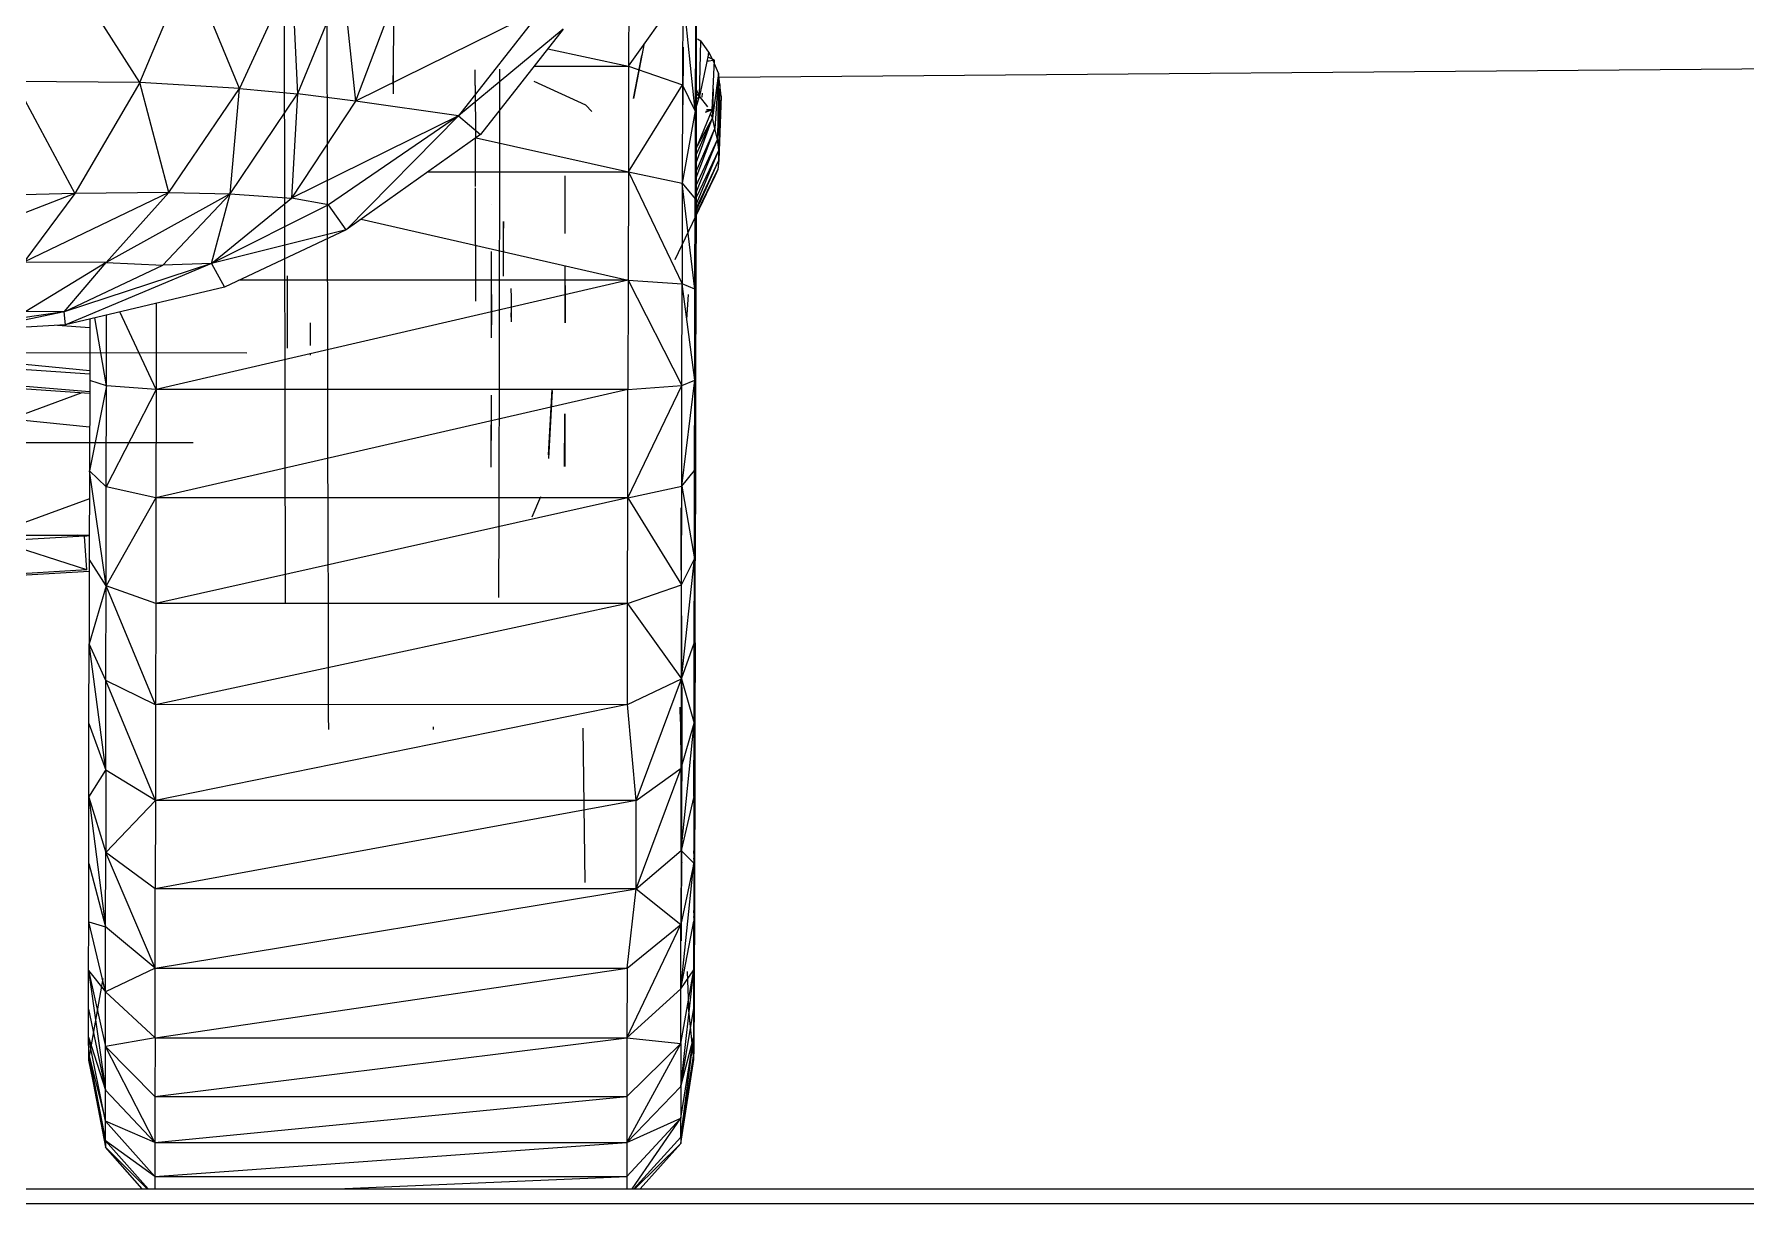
# Model space of a CAD drawing. Header units: inches. Extents: x -4169 to 1833, y -300 to 585.
# Drawn here: x -1134.15 to -1105.58, y -29.97 to -10.45 of the extents above; entities that cross this region are included whole.
import ezdxf

# ---------------------------------------------------------------- set-up
doc = ezdxf.new("R2010")
doc.units = ezdxf.units.IN
doc.header["$MEASUREMENT"] = 0
for name, color, linetype, lineweight in [('0-4', 7, 'Continuous', 9), ('0-7', 130, 'Continuous', 5), ('A-GENM', 5, 'Continuous', 9), ('C-PRKG-1', 7, 'Continuous', 9), ('C-TOPO', 7, 'Continuous', 9)]:
    doc.layers.add(name, color=color, linetype=linetype, lineweight=lineweight)

# ---------------------------------------------------------------- blocks, each defined once
blk = doc.blocks.new('Parking_Stall_Multiple2 - street parking-1355854-BUILDING SECTION - EAST_WEST - LOOKING SOUTH')
at = {"layer": 'C-PRKG-1'}
for p, q in [((-12461.759, -29.719), (-12383.536, -29.719)), ((-12383.536, -29.969), (-12461.759, -29.969))]:
    blk.add_line(p, q, dxfattribs=at)
blk = doc.blocks.new('Land_Rover_Evoque_-_SUV_Car_Vehicle_Automobile_13067 - Land Rover EVOQUE_dwg-1230547-BUILDING SECTION - EAST_WEST - LOOKING SOUTH')
at = {"layer": 'A-GENM'}
for p, q in [((-12410.949, -11.445), (-12410.936, -5.486)), ((-12415.183, -11.255), (-12416.496, -9.192)), ((-12415.183, -11.255), (-12414.368, -9.305)), ((-12413.52, -11.356), (-12414.368, -9.305)), ((-12407.021, -9.292), (-12407.025, -10.982)), ((-12412.646, -9.462), (-12413.52, -11.356)), ((-12412.646, -9.462), (-12412.551, -11.446)), ((-12411.794, -9.605), (-12412.551, -11.446)), ((-12412.055, -10.762), (-12412.056, -9.711)), ((-12411.794, -9.605), (-12411.584, -11.566)), ((-12410.885, -9.723), (-12411.584, -11.566)), ((-12407.025, -10.982), (-12406.122, -9.714)), ((-12406.122, -9.714), (-12406.125, -11.291)), ((-12405.913, -11.725), (-12406.122, -9.714)), ((-12412.751, -19.937), (-12412.77, -10.248)), ((-12408.467, -10.029), (-12411.584, -11.566)), ((-12408.467, -10.029), (-12409.863, -11.811)), ((-12408.118, -10.363), (-12409.863, -11.811)), ((-12408.118, -10.363), (-12409.495, -12.124)), ((-12408.118, -10.363), (-12409.495, -12.124)), ((-12405.91, -10.314), (-12405.913, -11.725)), ((-12405.895, -10.307), (-12405.897, -11.719)), ((-12405.875, -10.528), (-12405.822, -10.558)), ((-12405.843, -11.48), (-12405.822, -10.558)), ((-12405.684, -10.747), (-12405.822, -10.558)), ((-12412.054, -12.133), (-12412.055, -10.762)), ((-12408.375, -10.692), (-12407.025, -10.982)), ((-12406.767, -10.596), (-12406.941, -11.519)), ((-12406.941, -11.519), (-12406.803, -10.801)), ((-12406.767, -10.596), (-12406.803, -10.801)), ((-12406.117, -10.662), (-12406.121, -11.625)), ((-12406.117, -10.662), (-12406.12, -11.473)), ((-12405.684, -10.747), (-12405.843, -11.48)), ((-12405.591, -10.88), (-12405.699, -10.832)), ((-12405.697, -10.833), (-12405.684, -10.747)), ((-12405.684, -10.747), (-12405.604, -10.923)), ((-12410.949, -11.445), (-12410.953, -11.139)), ((-12409.585, -11.305), (-12409.585, -11.041)), ((-12409.173, -12.322), (-12409.172, -11.033)), ((-12408.602, -10.982), (-12407.025, -10.982)), ((-12407.025, -10.982), (-12407.029, -12.747)), ((-12407.025, -10.982), (-12406.125, -11.291)), ((-12405.591, -10.88), (-12405.71, -10.905)), ((-12405.708, -10.894), (-12405.591, -10.88)), ((-12405.63, -11.71), (-12405.591, -10.88)), ((-12405.524, -11.097), (-12405.625, -11.842)), ((-12405.524, -11.097), (-12405.594, -10.944)), ((-12405.524, -11.097), (-12405.584, -12.022)), ((-12405.524, -11.097), (-12405.542, -12.203)), ((-12405.502, -11.288), (-12405.524, -11.097)), ((-12415.183, -11.255), (-12417.273, -11.237)), ((-12417.273, -11.237), (-12416.27, -13.108)), ((-12415.183, -11.255), (-12416.27, -13.108)), ((-12414.702, -13.093), (-12415.183, -11.255)), ((-12413.52, -11.356), (-12415.183, -11.255)), ((-12414.702, -13.093), (-12413.52, -11.356)), ((-12413.677, -13.111), (-12413.52, -11.356)), ((-12413.52, -11.356), (-12412.551, -11.446)), ((-12409.585, -11.305), (-12409.583, -12.178)), ((-12407.738, -11.632), (-12408.604, -11.236)), ((-12407.029, -12.747), (-12406.125, -11.291)), ((-12406.125, -11.291), (-12406.129, -12.934)), ((-12405.913, -11.725), (-12406.125, -11.291)), ((-12405.843, -11.48), (-12405.897, -11.367)), ((-12405.614, -11.362), (-12405.625, -11.842)), ((-12405.502, -11.288), (-12405.542, -12.203)), ((-12405.502, -11.288), (-12405.52, -12.382)), ((-12405.48, -11.482), (-12405.502, -11.288)), ((-12413.677, -13.111), (-12412.551, -11.446)), ((-12412.551, -11.446), (-12412.651, -13.187)), ((-12411.584, -11.566), (-12412.651, -13.187)), ((-12411.584, -11.566), (-12412.551, -11.446)), ((-12409.863, -11.811), (-12411.584, -11.566)), ((-12407.637, -11.741), (-12407.738, -11.632)), ((-12405.912, -11.548), (-12405.897, -11.719)), ((-12405.898, -12.363), (-12405.63, -11.71)), ((-12405.897, -11.445), (-12405.843, -11.48)), ((-12405.897, -11.445), (-12405.843, -11.48)), ((-12405.897, -11.673), (-12405.843, -11.48)), ((-12405.897, -11.539), (-12405.843, -11.48)), ((-12405.843, -11.48), (-12405.897, -11.634)), ((-12405.705, -11.659), (-12405.843, -11.48)), ((-12405.8, -11.497), (-12405.79, -11.433)), ((-12405.63, -11.71), (-12405.745, -11.755)), ((-12405.736, -11.733), (-12405.63, -11.71)), ((-12405.63, -11.71), (-12405.727, -11.71)), ((-12405.63, -11.71), (-12405.726, -11.708)), ((-12405.48, -11.482), (-12405.52, -12.382)), ((-12405.48, -11.482), (-12405.517, -12.549)), ((-12409.863, -11.811), (-12412.651, -13.187)), ((-12409.863, -11.811), (-12412.032, -13.297)), ((-12409.863, -11.811), (-12411.741, -13.713)), ((-12409.863, -11.811), (-12409.495, -12.124)), ((-12407.637, -11.741), (-12407.637, -11.741)), ((-12405.913, -11.725), (-12406.129, -12.934)), ((-12405.913, -11.725), (-12405.916, -13.197)), ((-12405.897, -11.719), (-12405.913, -11.764)), ((-12405.897, -11.719), (-12405.913, -11.992)), ((-12405.897, -11.719), (-12405.9, -13.19)), ((-12405.899, -12.593), (-12405.625, -11.843)), ((-12405.625, -11.843), (-12405.899, -12.454)), ((-12405.625, -11.843), (-12405.879, -12.315)), ((-12405.626, -11.842), (-12405.656, -11.772)), ((-12405.584, -12.022), (-12405.625, -11.843)), ((-12405.584, -12.022), (-12405.625, -11.843)), ((-12412.05, -13.728), (-12412.054, -12.133)), ((-12409.495, -12.124), (-12411.741, -13.713)), ((-12409.495, -12.124), (-12411.741, -13.713)), ((-12409.582, -12.99), (-12409.583, -12.178)), ((-12409.571, -12.178), (-12407.029, -12.747)), ((-12405.9, -13.093), (-12405.542, -12.203)), ((-12405.899, -12.844), (-12405.584, -12.022)), ((-12405.899, -12.738), (-12405.584, -12.022)), ((-12405.899, -12.973), (-12405.542, -12.203)), ((-12405.542, -12.203), (-12405.584, -12.022)), ((-12405.542, -12.203), (-12405.584, -12.022)), ((-12405.52, -12.382), (-12405.542, -12.203)), ((-12405.542, -12.203), (-12405.52, -12.382)), ((-12409.178, -15.438), (-12409.173, -12.322)), ((-12405.9, -13.288), (-12405.52, -12.382)), ((-12405.9, -13.398), (-12405.517, -12.549)), ((-12405.9, -13.359), (-12405.517, -12.549)), ((-12405.885, -13.156), (-12405.52, -12.382)), ((-12405.517, -12.549), (-12405.534, -12.706)), ((-12405.517, -12.549), (-12405.534, -12.706)), ((-12405.517, -12.549), (-12405.52, -12.382)), ((-12405.52, -12.382), (-12405.517, -12.549)), ((-12410.377, -12.748), (-12407.029, -12.747)), ((-12408.085, -13.775), (-12408.083, -12.81)), ((-12407.029, -12.747), (-12407.032, -14.554)), ((-12407.029, -12.747), (-12406.129, -12.934)), ((-12407.029, -12.747), (-12406.133, -14.616)), ((-12405.9, -13.475), (-12405.534, -12.706)), ((-12405.9, -13.452), (-12405.534, -12.706)), ((-12405.534, -12.706), (-12405.608, -12.868)), ((-12405.534, -12.706), (-12405.608, -12.868)), ((-12416.27, -13.108), (-12419.289, -14.277)), ((-12416.27, -13.108), (-12418.398, -13.159)), ((-12414.702, -13.093), (-12417.122, -14.253)), ((-12416.27, -13.108), (-12417.122, -14.253)), ((-12414.702, -13.093), (-12416.27, -13.108)), ((-12414.702, -13.093), (-12415.748, -14.258)), ((-12413.677, -13.111), (-12415.748, -14.258)), ((-12413.677, -13.111), (-12414.8, -14.303)), ((-12414.702, -13.093), (-12413.677, -13.111)), ((-12413.987, -14.276), (-12413.677, -13.111)), ((-12413.677, -13.111), (-12412.651, -13.187)), ((-12409.578, -14.905), (-12409.582, -13.013)), ((-12406.25, -14.207), (-12405.608, -12.868)), ((-12406.129, -12.934), (-12406.133, -14.616)), ((-12405.919, -14.704), (-12406.129, -12.934)), ((-12406.129, -12.934), (-12405.916, -13.197)), ((-12405.9, -13.476), (-12405.608, -12.868)), ((-12413.987, -14.276), (-12412.651, -13.187)), ((-12412.032, -13.297), (-12413.987, -14.276)), ((-12412.032, -13.297), (-12412.651, -13.187)), ((-12411.741, -13.713), (-12412.032, -13.297)), ((-12409.314, -13.29), (-12409.314, -13.29)), ((-12405.919, -14.704), (-12405.916, -13.197)), ((-12405.9, -13.19), (-12405.902, -14.698)), ((-12411.741, -13.713), (-12413.987, -14.276)), ((-12411.741, -13.713), (-12413.773, -14.67)), ((-12411.741, -13.713), (-12413.773, -14.67)), ((-12411.487, -13.533), (-12407.032, -14.554)), ((-12409.112, -14.217), (-12409.111, -13.688)), ((-12409.111, -14.025), (-12409.111, -13.572)), ((-12409.111, -13.572), (-12409.111, -13.688)), ((-12412.048, -15.439), (-12412.05, -13.728)), ((-12415.748, -14.258), (-12417.122, -14.253)), ((-12415.748, -14.258), (-12417.084, -15.077)), ((-12416.445, -15.082), (-12415.748, -14.258)), ((-12413.987, -14.276), (-12416.445, -15.082)), ((-12413.987, -14.276), (-12416.425, -15.298)), ((-12415.748, -14.258), (-12414.8, -14.303)), ((-12413.987, -14.276), (-12414.8, -14.303)), ((-12413.987, -14.276), (-12413.773, -14.67)), ((-12409.315, -14.794), (-12409.314, -14.074)), ((-12409.315, -14.286), (-12409.314, -14.074)), ((-12409.112, -14.423), (-12409.112, -14.217)), ((-12409.11, -14.081), (-12409.111, -14.025)), ((-12416.445, -15.082), (-12414.8, -14.303)), ((-12407.032, -14.554), (-12414.913, -16.378)), ((-12407.032, -14.554), (-12413.532, -14.556)), ((-12412.723, -14.479), (-12412.725, -15.283)), ((-12409.111, -14.487), (-12409.112, -14.423)), ((-12408.088, -14.471), (-12408.089, -14.645)), ((-12408.088, -14.471), (-12408.088, -14.944)), ((-12408.085, -14.645), (-12408.085, -14.322)), ((-12407.032, -14.554), (-12407.036, -16.376)), ((-12407.032, -14.554), (-12406.136, -16.312)), ((-12407.032, -14.554), (-12406.133, -14.616)), ((-12405.918, -14.471), (-12405.902, -14.698)), ((-12413.773, -14.67), (-12416.425, -15.298)), ((-12413.773, -14.67), (-12416.425, -15.298)), ((-12409.318, -14.795), (-12409.32, -15.516)), ((-12409.315, -14.794), (-12409.315, -15.301)), ((-12408.98, -14.843), (-12408.983, -14.692)), ((-12408.981, -15.249), (-12408.98, -14.843)), ((-12408.089, -14.645), (-12408.09, -15.267)), ((-12408.085, -14.645), (-12408.086, -15.266)), ((-12408.085, -14.645), (-12408.086, -15.266)), ((-12406.136, -16.312), (-12406.133, -14.616)), ((-12405.922, -16.224), (-12406.133, -14.616)), ((-12405.919, -14.704), (-12406.133, -14.616)), ((-12406.03, -14.793), (-12406.058, -15.209)), ((-12405.922, -16.224), (-12405.919, -14.704)), ((-12405.902, -14.698), (-12405.92, -14.962)), ((-12405.902, -14.698), (-12405.906, -16.217)), ((-12416.445, -15.082), (-12417.915, -15.294)), ((-12416.445, -15.082), (-12417.914, -15.389)), ((-12416.445, -15.082), (-12417.084, -15.077)), ((-12416.425, -15.298), (-12416.445, -15.082)), ((-12415.74, -16.318), (-12415.738, -15.135)), ((-12414.913, -16.378), (-12415.518, -15.083)), ((-12414.909, -14.939), (-12414.913, -16.378)), ((-12408.981, -15.249), (-12408.984, -15.098)), ((-12408.088, -14.944), (-12408.09, -15.267)), ((-12416.425, -15.298), (-12417.914, -15.389)), ((-12416.425, -15.298), (-12417.914, -15.389)), ((-12416.556, -15.306), (-12416.02, -15.343)), ((-12416.02, -15.202), (-12416.021, -16.226)), ((-12415.74, -16.318), (-12415.937, -15.182)), ((-12412.725, -15.283), (-12412.725, -15.689)), ((-12412.341, -15.268), (-12412.34, -15.646)), ((-12409.319, -15.302), (-12409.32, -15.516)), ((-12412.044, -17.152), (-12412.048, -15.439)), ((-12409.185, -18.556), (-12409.178, -15.438)), ((-12419.044, -15.913), (-12416.021, -16.118)), ((-12419.036, -15.766), (-12416.021, -16.062)), ((-12413.397, -15.771), (-12417.455, -15.768)), ((-12412.338, -15.772), (-12412.338, -15.805)), ((-12419.608, -16.195), (-12416.022, -16.439)), ((-12416.022, -16.416), (-12419.194, -16.161)), ((-12416.021, -16.226), (-12416.025, -17.734)), ((-12415.74, -16.318), (-12416.021, -16.226)), ((-12406.139, -17.993), (-12405.922, -16.224)), ((-12406.136, -16.312), (-12405.922, -16.224)), ((-12405.925, -17.731), (-12405.922, -16.224)), ((-12405.906, -16.217), (-12405.922, -16.442)), ((-12405.906, -16.217), (-12405.921, -16.208)), ((-12405.906, -16.217), (-12405.909, -17.725)), ((-12422.22, -16.383), (-12416.023, -16.999)), ((-12418.423, -17.271), (-12416.146, -16.43)), ((-12415.74, -16.318), (-12416.025, -17.734)), ((-12415.744, -18.005), (-12415.74, -16.318)), ((-12414.913, -16.378), (-12415.744, -18.005)), ((-12414.913, -16.378), (-12415.74, -16.318)), ((-12407.036, -16.376), (-12414.916, -18.186)), ((-12414.913, -16.378), (-12414.916, -18.186)), ((-12407.036, -16.376), (-12414.913, -16.378)), ((-12409.321, -16.535), (-12409.322, -17.227)), ((-12409.321, -16.535), (-12409.322, -16.781)), ((-12409.321, -16.473), (-12409.321, -16.535)), ((-12408.365, -17.468), (-12408.301, -16.38)), ((-12408.3, -16.402), (-12408.365, -17.532)), ((-12407.039, -18.184), (-12406.136, -16.312)), ((-12407.039, -18.184), (-12407.036, -16.376)), ((-12407.036, -16.376), (-12406.136, -16.312)), ((-12406.139, -17.993), (-12406.136, -16.312)), ((-12409.322, -16.781), (-12409.323, -17.148)), ((-12408.093, -16.784), (-12408.094, -17.616)), ((-12408.093, -16.784), (-12408.092, -16.835)), ((-12408.092, -16.835), (-12408.093, -17.276)), ((-12408.09, -16.784), (-12408.091, -17.173)), ((-12414.292, -17.268), (-12418.18, -17.27)), ((-12416.024, -17.27), (-12417.678, -17.271)), ((-12412.041, -18.746), (-12412.044, -17.152)), ((-12409.322, -17.672), (-12409.321, -17.226)), ((-12409.322, -17.672), (-12409.321, -17.307)), ((-12409.321, -17.226), (-12409.32, -17.147)), ((-12408.093, -17.666), (-12408.093, -17.276)), ((-12408.091, -17.173), (-12408.092, -17.615)), ((-12408.092, -17.615), (-12408.092, -17.666)), ((-12416.025, -17.734), (-12416.028, -19.208)), ((-12415.747, -19.655), (-12416.025, -17.734)), ((-12415.744, -18.005), (-12416.025, -17.734)), ((-12407.039, -18.184), (-12406.139, -17.993)), ((-12406.142, -19.638), (-12406.139, -17.993)), ((-12406.139, -17.993), (-12405.925, -17.731)), ((-12406.139, -17.993), (-12405.928, -19.203)), ((-12405.928, -19.203), (-12405.925, -17.731)), ((-12405.909, -17.725), (-12405.912, -19.197)), ((-12416.026, -18.205), (-12417.681, -18.809)), ((-12415.747, -19.655), (-12415.744, -18.005)), ((-12414.916, -18.186), (-12415.747, -19.655)), ((-12414.916, -18.186), (-12415.744, -18.005)), ((-12407.039, -18.184), (-12414.919, -19.95)), ((-12414.916, -18.186), (-12414.919, -19.95)), ((-12407.039, -18.184), (-12414.916, -18.186)), ((-12408.633, -18.506), (-12408.488, -18.162)), ((-12408.633, -18.506), (-12408.488, -18.162)), ((-12407.043, -19.948), (-12407.039, -18.184)), ((-12407.039, -18.184), (-12406.142, -19.638)), ((-12409.19, -19.85), (-12409.185, -18.556)), ((-12406.153, -18.352), (-12406.139, -21.945)), ((-12406.153, -18.352), (-12406.141, -22.523)), ((-12417.681, -18.809), (-12416.027, -18.808)), ((-12416.107, -18.824), (-12417.557, -18.908)), ((-12416.107, -18.824), (-12416.225, -18.808)), ((-12416.107, -18.824), (-12416.027, -18.814)), ((-12416.027, -18.819), (-12416.107, -18.824)), ((-12416.069, -19.391), (-12416.107, -18.824)), ((-12412.037, -20.117), (-12412.041, -18.746)), ((-12416.069, -19.391), (-12417.557, -18.908)), ((-12405.927, -18.919), (-12405.912, -19.197)), ((-12416.069, -19.391), (-12417.539, -19.475)), ((-12417.46, -19.494), (-12416.028, -19.413)), ((-12416.028, -19.208), (-12416.03, -20.622)), ((-12415.747, -19.655), (-12416.028, -19.208)), ((-12406.145, -21.21), (-12405.928, -19.203)), ((-12406.142, -19.638), (-12405.928, -19.203)), ((-12405.93, -20.615), (-12405.928, -19.203)), ((-12405.912, -19.197), (-12405.928, -19.373)), ((-12405.912, -19.197), (-12405.921, -19.171)), ((-12405.915, -20.609), (-12405.912, -19.197)), ((-12415.747, -19.655), (-12416.03, -20.622)), ((-12415.75, -21.238), (-12415.747, -19.655)), ((-12414.919, -19.95), (-12415.747, -19.655)), ((-12414.922, -21.64), (-12415.747, -19.655)), ((-12407.043, -19.948), (-12406.142, -19.638)), ((-12406.145, -21.21), (-12406.142, -19.638)), ((-12407.043, -19.948), (-12414.922, -21.64)), ((-12414.919, -19.95), (-12414.922, -21.64)), ((-12407.043, -19.948), (-12414.919, -19.95)), ((-12407.046, -21.638), (-12407.043, -19.948)), ((-12407.043, -19.948), (-12406.145, -21.21)), ((-12412.034, -21.17), (-12412.037, -20.117)), ((-12405.915, -20.609), (-12405.93, -20.55)), ((-12416.033, -21.952), (-12416.03, -20.622)), ((-12415.752, -22.731), (-12416.03, -20.622)), ((-12415.75, -21.238), (-12416.03, -20.622)), ((-12406.145, -21.21), (-12405.93, -20.615)), ((-12405.932, -21.945), (-12405.93, -20.615)), ((-12405.915, -20.609), (-12405.93, -20.745)), ((-12405.915, -20.609), (-12405.919, -21.939)), ((-12415.752, -22.731), (-12415.75, -21.238)), ((-12414.922, -21.64), (-12415.75, -21.238)), ((-12414.924, -23.239), (-12415.75, -21.238)), ((-12412.032, -21.828), (-12412.034, -21.17)), ((-12407.046, -21.638), (-12406.145, -21.21)), ((-12406.898, -23.238), (-12406.145, -21.21)), ((-12406.147, -22.699), (-12406.145, -21.21)), ((-12406.145, -21.21), (-12405.932, -21.945)), ((-12407.046, -21.638), (-12414.924, -23.239)), ((-12414.922, -21.64), (-12414.924, -23.239)), ((-12407.046, -21.638), (-12414.922, -21.64)), ((-12406.898, -23.238), (-12407.046, -21.638)), ((-12406.157, -21.921), (-12406.164, -21.681)), ((-12416.034, -23.182), (-12416.033, -21.952)), ((-12416.033, -21.952), (-12415.752, -22.731)), ((-12412.03, -22.054), (-12412.032, -21.828)), ((-12406.157, -21.921), (-12406.141, -24.276)), ((-12406.149, -24.072), (-12405.932, -21.945)), ((-12406.147, -22.699), (-12405.932, -21.945)), ((-12406.139, -21.945), (-12406.143, -23.892)), ((-12406.139, -21.945), (-12406.142, -23.512)), ((-12406.139, -21.945), (-12406.142, -23.491)), ((-12405.934, -23.174), (-12405.932, -21.945)), ((-12405.932, -21.873), (-12405.919, -21.939)), ((-12405.919, -21.939), (-12405.922, -23.169)), ((-12410.29, -22.011), (-12410.29, -22.055)), ((-12407.75, -24.608), (-12407.785, -22.029)), ((-12416.034, -23.182), (-12415.752, -22.731)), ((-12415.752, -22.731), (-12415.754, -24.109)), ((-12414.924, -23.239), (-12415.752, -22.731)), ((-12406.901, -24.712), (-12406.147, -22.699)), ((-12406.898, -23.238), (-12406.147, -22.699)), ((-12406.149, -24.072), (-12406.147, -22.699)), ((-12405.934, -22.939), (-12405.922, -23.169)), ((-12405.922, -23.169), (-12405.934, -23.094)), ((-12416.036, -24.29), (-12416.034, -23.182)), ((-12416.034, -23.182), (-12415.756, -25.347)), ((-12416.034, -23.182), (-12415.754, -24.109)), ((-12414.924, -23.239), (-12415.754, -24.109)), ((-12406.898, -23.238), (-12414.927, -24.713)), ((-12414.924, -23.239), (-12414.927, -24.713)), ((-12406.898, -23.238), (-12414.924, -23.239)), ((-12406.901, -24.712), (-12406.898, -23.238)), ((-12405.934, -23.174), (-12406.149, -24.072)), ((-12405.934, -23.174), (-12405.936, -24.283)), ((-12405.922, -23.169), (-12405.925, -24.279)), ((-12406.143, -23.892), (-12406.142, -23.512)), ((-12415.756, -25.347), (-12415.754, -24.109)), ((-12414.928, -26.039), (-12415.754, -24.109)), ((-12414.927, -24.713), (-12415.754, -24.109)), ((-12406.901, -24.712), (-12406.149, -24.072)), ((-12406.152, -26.382), (-12405.936, -24.283)), ((-12406.149, -24.072), (-12406.151, -25.306)), ((-12405.936, -24.283), (-12406.151, -25.306)), ((-12405.936, -24.283), (-12406.149, -24.072)), ((-12406.145, -25.582), (-12406.141, -24.276)), ((-12406.136, -24.274), (-12406.136, -24.279)), ((-12406.135, -24.67), (-12406.136, -24.279)), ((-12405.936, -24.283), (-12405.937, -25.253)), ((-12405.925, -24.279), (-12405.936, -24.076)), ((-12405.925, -24.279), (-12405.936, -24.202)), ((-12405.925, -24.279), (-12405.927, -25.249)), ((-12416.037, -25.261), (-12416.036, -24.29)), ((-12416.036, -24.29), (-12415.756, -25.347)), ((-12414.928, -26.039), (-12406.901, -24.712)), ((-12414.928, -26.039), (-12414.927, -24.713)), ((-12406.901, -24.712), (-12414.927, -24.713)), ((-12407.052, -26.037), (-12406.901, -24.712)), ((-12406.901, -24.712), (-12406.151, -25.306)), ((-12405.927, -25.249), (-12405.937, -25.076)), ((-12416.038, -26.076), (-12416.037, -25.261)), ((-12415.757, -26.432), (-12416.037, -25.261)), ((-12416.037, -25.261), (-12415.756, -25.347)), ((-12415.757, -26.432), (-12415.756, -25.347)), ((-12414.928, -26.039), (-12415.756, -25.347)), ((-12407.054, -27.199), (-12406.151, -25.306)), ((-12407.052, -26.037), (-12406.151, -25.306)), ((-12406.152, -26.382), (-12405.937, -25.253)), ((-12406.152, -26.382), (-12406.151, -25.306)), ((-12405.927, -25.249), (-12405.937, -25.174)), ((-12405.937, -26.064), (-12405.937, -25.253)), ((-12405.927, -25.249), (-12405.93, -26.061)), ((-12405.93, -26.061), (-12405.937, -25.937)), ((-12416.038, -26.72), (-12416.038, -26.076)), ((-12416.038, -26.076), (-12415.758, -28.074)), ((-12416.038, -26.076), (-12415.758, -27.344)), ((-12416.038, -26.076), (-12415.757, -26.432)), ((-12416.036, -27.573), (-12415.794, -26.209)), ((-12414.928, -26.039), (-12415.757, -26.432)), ((-12414.929, -27.2), (-12407.052, -26.037)), ((-12414.929, -27.2), (-12414.928, -26.039)), ((-12414.928, -26.039), (-12407.052, -26.037)), ((-12407.052, -26.037), (-12407.054, -27.199)), ((-12406.154, -28.014), (-12405.937, -26.064)), ((-12406.153, -27.294), (-12405.937, -26.064)), ((-12406.152, -26.382), (-12405.937, -26.064)), ((-12406.045, -26.091), (-12406.027, -26.687)), ((-12405.938, -26.707), (-12405.937, -26.064)), ((-12405.93, -26.061), (-12405.937, -26)), ((-12405.93, -26.061), (-12405.932, -26.705)), ((-12415.758, -27.344), (-12415.757, -26.432)), ((-12414.929, -27.2), (-12415.757, -26.432)), ((-12407.054, -27.199), (-12406.152, -26.382)), ((-12406.153, -27.294), (-12406.152, -26.382)), ((-12416.038, -27.19), (-12416.038, -26.72)), ((-12416.038, -26.72), (-12415.758, -28.074)), ((-12406.154, -28.014), (-12405.938, -26.707)), ((-12405.937, -27.561), (-12406.027, -26.687)), ((-12405.932, -26.705), (-12405.938, -26.65)), ((-12405.938, -27.178), (-12405.938, -26.707)), ((-12405.932, -26.705), (-12405.934, -27.176)), ((-12416.037, -27.478), (-12416.038, -27.19)), ((-12415.758, -28.592), (-12416.038, -27.19)), ((-12416.038, -27.19), (-12415.758, -28.074)), ((-12414.929, -27.2), (-12415.758, -27.344)), ((-12414.931, -28.18), (-12415.758, -27.344)), ((-12414.931, -28.948), (-12415.758, -27.344)), ((-12415.758, -28.074), (-12415.758, -27.344)), ((-12414.931, -28.18), (-12407.054, -27.199)), ((-12414.929, -27.2), (-12414.931, -28.18)), ((-12414.929, -27.2), (-12407.054, -27.199)), ((-12407.055, -28.945), (-12406.153, -27.294)), ((-12407.054, -27.199), (-12407.054, -28.178)), ((-12407.054, -27.199), (-12406.153, -27.294)), ((-12407.054, -28.178), (-12406.153, -27.294)), ((-12406.154, -28.014), (-12405.938, -27.178)), ((-12406.154, -28.541), (-12405.938, -27.178)), ((-12406.153, -27.294), (-12406.154, -28.014)), ((-12406.153, -28.858), (-12405.938, -27.178)), ((-12405.938, -27.465), (-12405.938, -27.178)), ((-12405.934, -27.176), (-12405.935, -27.465)), ((-12416.037, -27.478), (-12416.036, -27.573)), ((-12416.037, -27.478), (-12415.758, -28.918)), ((-12416.037, -27.478), (-12415.758, -28.592)), ((-12416.036, -27.573), (-12416.035, -27.477)), ((-12416.036, -27.573), (-12415.756, -29.023)), ((-12415.758, -28.918), (-12416.036, -27.573)), ((-12406.153, -28.858), (-12405.938, -27.465)), ((-12406.153, -28.858), (-12405.937, -27.561)), ((-12406.152, -28.963), (-12405.937, -27.561)), ((-12405.937, -27.561), (-12405.938, -27.465)), ((-12405.937, -27.561), (-12405.935, -27.465)), ((-12414.931, -28.948), (-12415.758, -28.074)), ((-12415.758, -28.592), (-12415.758, -28.074)), ((-12414.931, -28.18), (-12407.054, -28.178)), ((-12414.931, -28.948), (-12407.054, -28.178)), ((-12414.931, -28.18), (-12414.931, -28.948)), ((-12407.055, -28.945), (-12406.154, -28.014)), ((-12407.054, -28.178), (-12407.055, -28.945)), ((-12406.154, -28.014), (-12406.154, -28.541)), ((-12407.055, -28.945), (-12406.154, -28.541)), ((-12407.055, -29.512), (-12406.154, -28.541)), ((-12406.966, -29.719), (-12406.154, -28.541)), ((-12406.153, -28.858), (-12406.154, -28.541)), ((-12414.931, -28.948), (-12415.758, -28.592)), ((-12414.931, -29.514), (-12415.758, -28.592)), ((-12415.758, -28.918), (-12415.758, -28.592)), ((-12414.931, -29.514), (-12415.758, -28.918)), ((-12415.047, -29.719), (-12415.758, -28.918)), ((-12415.758, -28.918), (-12415.756, -29.023)), ((-12415.145, -29.719), (-12415.756, -29.023)), ((-12415.061, -29.719), (-12415.756, -29.023)), ((-12414.931, -28.948), (-12407.055, -28.945)), ((-12414.931, -29.514), (-12407.055, -28.945)), ((-12414.931, -28.948), (-12414.931, -29.514)), ((-12407.055, -28.945), (-12407.055, -29.512)), ((-12406.937, -29.719), (-12406.153, -28.858)), ((-12406.923, -29.719), (-12406.152, -28.963)), ((-12406.834, -29.719), (-12406.152, -28.963)), ((-12406.153, -28.858), (-12406.152, -28.963)), ((-12414.931, -29.514), (-12407.055, -29.512)), ((-12414.931, -29.514), (-12414.931, -29.719)), ((-12411.89, -29.719), (-12407.055, -29.512)), ((-12407.055, -29.512), (-12407.055, -29.719))]:
    blk.add_line(p, q, dxfattribs=at)
blk = doc.blocks.new('Land_Rover_Evoque_-_SUV_Car_Vehicle_Automobile_13067 - Land_Rover_Evoque_-_SUV_Car_Vehicle_Automobile_13067-1230553-BUILDING SECTION - EAST_WEST - LOOKING SOUTH')
blk.add_blockref('Land_Rover_Evoque_-_SUV_Car_Vehicle_Automobile_13067 - Land Rover EVOQUE_dwg-1230547-BUILDING SECTION - EAST_WEST - LOOKING SOUTH', (0, 0))
blk = doc.blocks.new('CTR  - Topography_rvt-2-BUILDING SECTION - EAST_WEST - LOOKING SOUTH')
at = {"layer": 'C-TOPO'}
blk.add_line((-12377.068, -10.939), (-12405.515, -11.173), dxfattribs=at)
at = {"layer": '0-4'}
for name in ['Land_Rover_Evoque_-_SUV_Car_Vehicle_Automobile_13067 - Land_Rover_Evoque_-_SUV_Car_Vehicle_Automobile_13067-1230553-BUILDING SECTION - EAST_WEST - LOOKING SOUTH', 'Parking_Stall_Multiple2 - street parking-1355854-BUILDING SECTION - EAST_WEST - LOOKING SOUTH']:
    blk.add_blockref(name, (0, 0), dxfattribs=at)

msp = doc.modelspace()

# ---------------------------------------------------------------- block references
at = {"layer": '0-7'}
msp.add_blockref('CTR  - Topography_rvt-2-BUILDING SECTION - EAST_WEST - LOOKING SOUTH', (11282.793, 0), dxfattribs=at)

doc.saveas('drawing.dxf')
